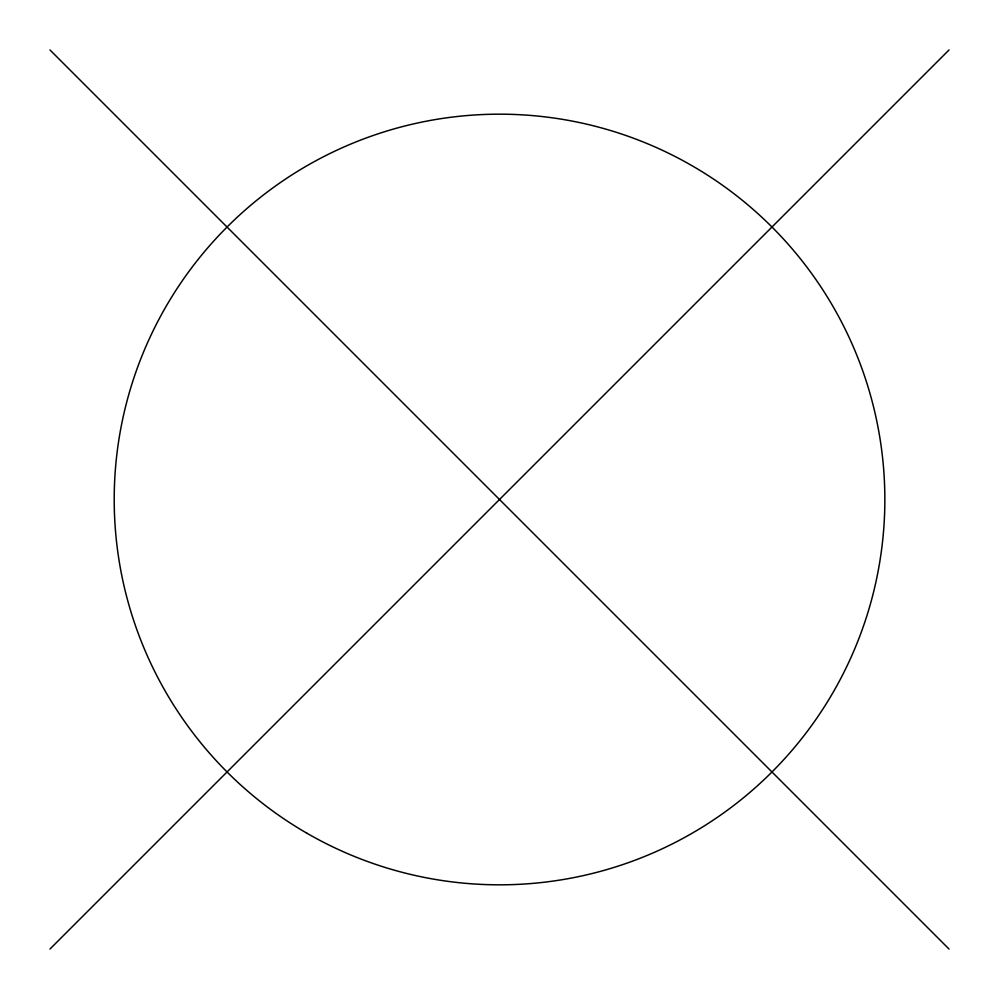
<?xml version="1.0" encoding="UTF-8"?>
<svg xmlns="http://www.w3.org/2000/svg" width="999" height="999" viewBox="0 0 999 999"><rect width="100%" height="100%" fill="white"/><g stroke="black" fill="none" stroke-linecap="round" stroke-linejoin="round"><path stroke-width="1.5" d="M49.962 949.05L949.038 49.95M49.962 49.95L949.038 949.05M306.868 833.203A385.327 385.327 0 0 0 884.852 499.5A385.327 385.327 0 0 0 306.868 165.797A385.327 385.327 0 0 0 306.868 833.203"/></g></svg>
